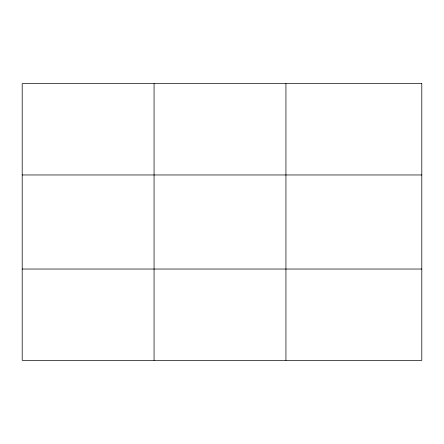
<?xml version="1.0" encoding="UTF-8"?>
<svg xmlns="http://www.w3.org/2000/svg" width="444" height="444" viewBox="0 0 444 444"><rect width="100%" height="100%" fill="white"/><g stroke="black" fill="none" stroke-linecap="round" stroke-linejoin="round"><path stroke-width="0.67" d="M154.068 360.339L154.068 83.661M285.936 360.339L285.936 83.661M22.2 174.964L421.8 174.964M22.2 269.036L421.8 269.036M421.8 83.661L421.8 360.339L22.2 360.339L22.2 83.661L421.8 83.661"/></g></svg>
